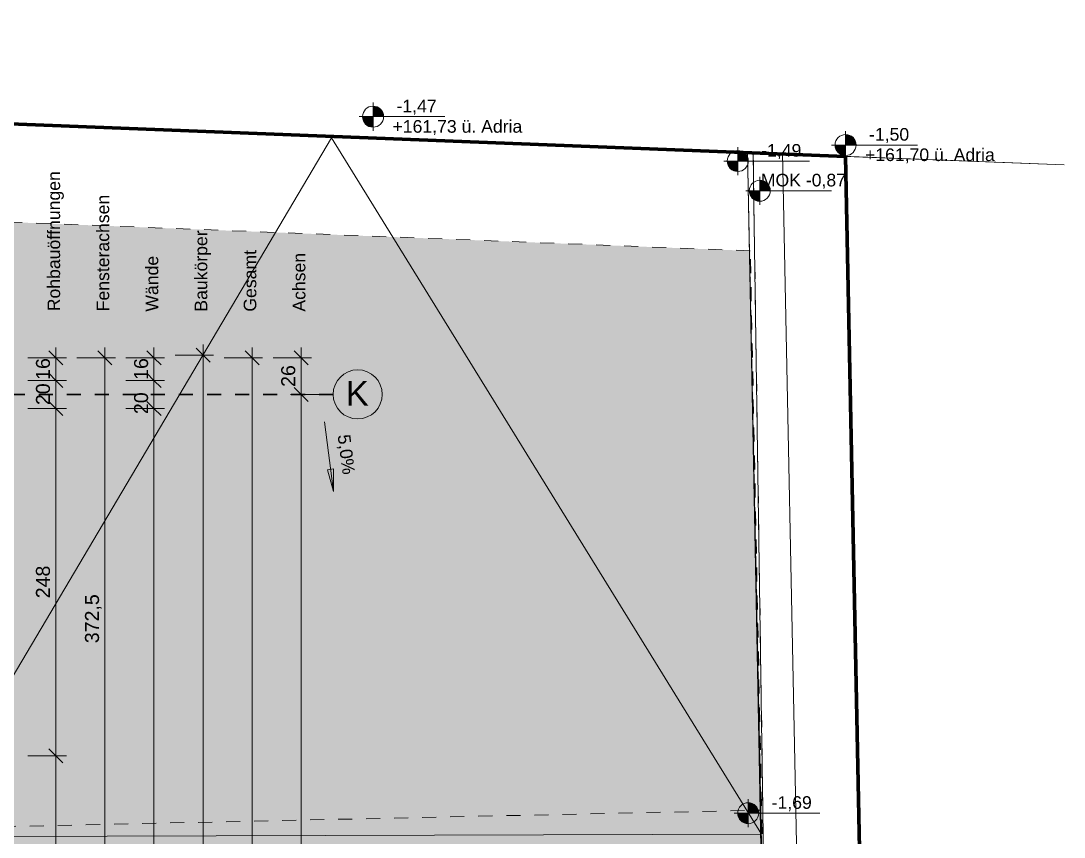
# Model space of a CAD drawing. Header units: metres. Extents: x -2.6 to 53.4, y 58.8 to 100.4.
# Drawn here: x 45.93 to 53.38, y 84.4 to 90.22 of the extents above; entities that cross this region are included whole.
import ezdxf

# ---------------------------------------------------------------- set-up
doc = ezdxf.new("R2010")
doc.units = ezdxf.units.M
for name, pattern in [('Strich Punkt Mittel', [0.015875, 0.00635, -0.004763, 0, -0.004763]), ('Verdeckt', [0.003, 0.002, -0.001]), ('Verdeckt Unten', [0.005, 0.003, -0.002])]:
    doc.linetypes.add(name, pattern=pattern)
for name, color, linetype, lineweight in [('A-DETL-GENF_', 92, 'Continuous', 13), ('A-DETL-MBND', 5, 'Continuous', 5), ('A_2D', 7, 'Continuous', 13), ('A_Bemassung-50_', 4, 'Continuous', 9), ('A_Bemassung_', 4, 'Continuous', 9), ('A_Beschriftung_', 7, 'Continuous', 9), ('A_Decken', 8, 'Continuous', 13), ('A_Grundstuecksgrenze', 5, 'Continuous', 70), ('A_Raeume', 7, 'Continuous', 13), ('A_Raeume_', 7, 'Continuous', 5), ('A_Raster_', 1, 'Continuous', 9), ('A_Waende', 7, 'Continuous', 13), ('G-ANNO-DIMS_', 111, 'Continuous', 9), ('Geländevolumenkörper', 7, 'Continuous', 5)]:
    doc.layers.add(name, color=color, linetype=linetype, lineweight=lineweight)
doc.styles.add('Arial_1', font='arial.ttf', dxfattribs={"height": 0.175})
doc.styles.add('Arial_2', font='arial.ttf', dxfattribs={"height": 0.09})
doc.styles.add('Arial_5', font='arial.ttf', dxfattribs={"height": 0.1})
doc.styles.add('Arial_9', font='arial.ttf', dxfattribs={"height": 0.0018})
doc.dimstyles.new('WGA-Bemaßung', dxfattribs={"dimscale": 0.3048, "dimtxt": 0.102026, "dimasz": 0.328084, "dimexe": 0.246063, "dimexo": 0.0625, "dimgap": 0.04101, "dimtad": 1, "dimdec": 1, "dimlfac": 100, "dimrnd": 0.5, "dimdsep": 46, "dimtxsty": 'Arial_5', "dimblk1": 'OBLIQUE', "dimblk2": 'OBLIQUE', "dimsah": 1, "dimcen": 0.09, "dimdle": 0.246063, "dimazin": 2, "dimtfac": 1, "dimtdec": 4, "dimtix": 1, "dimtmove": 0, "dimatfit": 3, "dimfxl": 0.656168, "dimfxlon": 1, "dimtvp": 1, "dimtolj": 1, "dimtzin": 0, "dimarcsym": 2})
doc.dimstyles.new('WGA-Bemaßung_1', dxfattribs={"dimscale": 0.3048, "dimtxt": 0.102026, "dimasz": 0.328084, "dimexe": 0.246063, "dimexo": 0.0625, "dimgap": 0.04101, "dimtad": 1, "dimdec": 1, "dimlfac": 100, "dimrnd": 0.5, "dimdsep": 46, "dimtxsty": 'Arial_5', "dimblk1": 'OBLIQUE', "dimblk2": 'OBLIQUE', "dimsah": 1, "dimcen": 0.09, "dimdle": 0.246063, "dimazin": 2, "dimtfac": 1, "dimtdec": 4, "dimtix": 1, "dimtmove": 2, "dimatfit": 3, "dimfxl": 0.656168, "dimfxlon": 1, "dimtvp": 1, "dimtolj": 1, "dimtzin": 0, "dimarcsym": 2})
doc.dimstyles.new('WGA-Bemaßung_3', dxfattribs={"dimscale": 0.3048, "dimtxt": 0.102026, "dimasz": 0.328084, "dimexe": 0.246063, "dimexo": 0.0625, "dimgap": 0.04101, "dimtad": 1, "dimdec": 1, "dimlfac": 100, "dimrnd": 0.5, "dimdsep": 46, "dimtxsty": 'Arial_5', "dimblk1": 'OBLIQUE', "dimblk2": 'OBLIQUE', "dimsah": 1, "dimcen": 0.09, "dimdle": 0.246063, "dimazin": 2, "dimtfac": 1, "dimtdec": 4, "dimtix": 1, "dimtmove": 0, "dimatfit": 3, "dimfxl": 0.656168, "dimfxlon": 1, "dimtvp": 1, "dimtolj": 1, "dimtzin": 0, "dimarcsym": 2})

# ---------------------------------------------------------------- blocks, each defined once
blk = doc.blocks.new('HLS_Rigol - 24x10cm-9179617-263_PP_00EG_BT1')
at = {"layer": 'A-DETL-MBND'}
h = blk.add_hatch(dxfattribs=at)
h.set_pattern_fill('FP_115', color=252, style=0, pattern_type=2)
h.set_pattern_definition([(270, (0, 0.6096), (0.04, 0), [])])
h.paths.add_polyline_path([(0.001, -0.12), (6.0162, -0.12), (6.0162, 0.0426), (6.0148, 0.12), (6.0112, 0.12), (6.0122, 0.0242), (0.0004, -0.0541), (0.0009, -0.1076)])
for p, q in [((6.0112, 0.125), (6.0152, 0.125)), ((6.0112, 0.125), (6.0152, 0.125)), ((6.0112, 0.122), (6.0153, 0.122)), ((6.0112, 0.12), (6.0153, 0.12)), ((6.0162, 0.0426), (6.0162, -0.12)), ((0.001, -0.12), (6.0162, -0.12)), ((0.001, -0.122), (6.0162, -0.122)), ((0.001, -0.125), (6.0162, -0.125)), ((0.001, -0.125), (6.0162, -0.125)), ((6.0162, -0.12), (6.0162, -0.122)), ((6.0162, -0.122), (6.0162, -0.125))]:
    blk.add_line(p, q, dxfattribs=at)
blk = doc.blocks.new('Family - ___-3180367-263_PP_00EG_BT1')
at = {"layer": 'A_Grundstuecksgrenze'}
for q in [(26.926, 90.2231), (52.3881, 61.0126)]:
    blk.add_line((51.8163, 89.256), q, dxfattribs=at)
blk = doc.blocks.new('Raster - BS_Achse-112124-263_PP_00EG_BT1')
at = {"layer": 'A_Beschriftung_'}
blk.add_circle((0, 0), 0.0035, dxfattribs=at)
blk = doc.blocks.new('DIMBLOCK47-263_PP_00EG_BT1')
at = {"layer": 'A_Bemassung-50_', "lineweight": 35, "transparency": 16777216}
for p, q in [((47.5818, 87.818), (47.5318, 87.868)), ((47.5818, 87.818), (47.6318, 87.768)), ((47.5818, 70.818), (47.5318, 70.868)), ((47.5818, 70.818), (47.6318, 70.768))]:
    blk.add_line(p, q, dxfattribs=at)
at = {"layer": 'A_Bemassung-50_', "transparency": 16777216}
for p, q in [((47.5818, 70.743), (47.5818, 87.893)), ((47.5818, 87.818), (47.3818, 87.818)), ((47.5818, 87.818), (47.6568, 87.818)), ((47.5818, 70.818), (47.3818, 70.818)), ((47.5818, 70.818), (47.6568, 70.818))]:
    blk.add_line(p, q, dxfattribs=at)
at = {"layer": 'A_Bemassung-50_', "color": 0, "transparency": 16777216, "insert": (47.4395, 79.1642), "char_height": 0.1, "width": 0.369177, "attachment_point": 1, "rotation": 90, "line_spacing_factor": 0.941778, "style": 'Arial_5'}
blk.add_mtext('1700', dxfattribs=at)
blk = doc.blocks.new('_Oblique')
at = {"color": 0, "linetype": 'ByBlock', "lineweight": -2}
blk.add_line((-0.5, -0.5), (0.5, 0.5), dxfattribs=at)
blk = doc.blocks.new('DIMBLOCK79-263_PP_00EG_BT1')
at = {"layer": 'A_Bemassung-50_', "lineweight": 35, "transparency": 16777216}
for p, q in [((46.5318, 87.818), (46.4818, 87.868)), ((46.5318, 87.818), (46.5818, 87.768)), ((46.5318, 84.093), (46.4818, 84.143)), ((46.5318, 84.093), (46.5818, 84.043))]:
    blk.add_line(p, q, dxfattribs=at)
at = {"layer": 'A_Bemassung-50_', "transparency": 16777216}
for p, q in [((46.5318, 84.093), (46.5318, 87.893)), ((46.5318, 87.818), (46.3318, 87.818)), ((46.5318, 87.818), (46.6068, 87.818)), ((46.5318, 84.093), (46.3318, 84.093)), ((46.5318, 84.093), (46.6068, 84.093))]:
    blk.add_line(p, q, dxfattribs=at)
at = {"layer": 'A_Bemassung-50_', "color": 0, "transparency": 16777216, "insert": (46.3895, 85.7821), "char_height": 0.1, "width": 0.416266, "attachment_point": 1, "rotation": 90, "line_spacing_factor": 0.941778, "style": 'Arial_5'}
blk.add_mtext('372,5', dxfattribs=at)
blk = doc.blocks.new('DIMBLOCK141-263_PP_00EG_BT1')
at = {"layer": 'A_Bemassung-50_', "lineweight": 35, "transparency": 16777216}
for p, q in [((46.8818, 87.818), (46.8318, 87.868)), ((46.8818, 87.818), (46.9318, 87.768)), ((46.8818, 87.658), (46.8318, 87.708)), ((46.8818, 87.658), (46.9318, 87.608))]:
    blk.add_line(p, q, dxfattribs=at)
at = {"layer": 'A_Bemassung-50_', "transparency": 16777216}
for p, q in [((46.8818, 87.893), (46.8818, 87.658)), ((46.8818, 87.818), (46.6818, 87.818)), ((46.8818, 87.818), (46.9568, 87.818)), ((46.8818, 87.658), (46.6818, 87.658)), ((46.8818, 87.658), (46.9568, 87.658))]:
    blk.add_line(p, q, dxfattribs=at)
at = {"layer": 'A_Bemassung-50_', "color": 0, "transparency": 16777216, "insert": (46.7395, 87.6611), "char_height": 0.1, "width": 0.184588, "attachment_point": 1, "rotation": 90, "line_spacing_factor": 0.941778, "style": 'Arial_5'}
blk.add_mtext('16', dxfattribs=at)
blk = doc.blocks.new('DIMBLOCK142-263_PP_00EG_BT1')
at = {"layer": 'A_Bemassung-50_', "lineweight": 35, "transparency": 16777216}
for p, q in [((46.8818, 87.658), (46.8318, 87.708)), ((46.8818, 87.658), (46.9318, 87.608)), ((46.8818, 87.458), (46.8318, 87.508)), ((46.8818, 87.458), (46.9318, 87.408))]:
    blk.add_line(p, q, dxfattribs=at)
at = {"layer": 'A_Bemassung-50_', "transparency": 16777216}
for p, q in [((46.8818, 87.658), (46.6818, 87.658)), ((46.8818, 87.658), (46.8818, 87.458)), ((46.8818, 87.658), (46.9568, 87.658)), ((46.8818, 87.458), (46.6818, 87.458)), ((46.8818, 87.458), (46.9568, 87.458))]:
    blk.add_line(p, q, dxfattribs=at)
at = {"layer": 'A_Bemassung-50_', "color": 0, "transparency": 16777216, "insert": (46.7395, 87.4172), "char_height": 0.1, "width": 0.184588, "attachment_point": 1, "rotation": 90, "line_spacing_factor": 0.941778, "style": 'Arial_5'}
blk.add_mtext('20', dxfattribs=at)
blk = doc.blocks.new('DIMBLOCK143-263_PP_00EG_BT1')
at = {"layer": 'A_Bemassung-50_', "lineweight": 35, "transparency": 16777216}
for p, q in [((46.8818, 87.458), (46.8318, 87.508)), ((46.8818, 87.458), (46.9318, 87.408)), ((46.8818, 80.4355), (46.8318, 80.4855)), ((46.8818, 80.4355), (46.9318, 80.3855))]:
    blk.add_line(p, q, dxfattribs=at)
at = {"layer": 'A_Bemassung-50_', "transparency": 16777216}
for p, q in [((46.8818, 87.458), (46.6818, 87.458)), ((46.8818, 87.458), (46.8818, 80.4355)), ((46.8818, 87.458), (46.9568, 87.458)), ((46.8818, 80.4355), (46.6818, 80.4355)), ((46.8818, 80.4355), (46.9568, 80.4355))]:
    blk.add_line(p, q, dxfattribs=at)
at = {"layer": 'A_Bemassung-50_', "color": 0, "transparency": 16777216, "insert": (46.7395, 83.7733), "char_height": 0.1, "width": 0.416266, "attachment_point": 1, "rotation": 90, "line_spacing_factor": 0.941778, "style": 'Arial_5'}
blk.add_mtext('702,5', dxfattribs=at)
blk = doc.blocks.new('Höhenkoten - 018-7698952-263_PP_00EG_BT1')
at = {"layer": 'G-ANNO-DIMS_'}
h = blk.add_hatch(color=256, dxfattribs=at)
edge = h.paths.add_edge_path()
edge.add_line((0, 0), (0, 0.0015))
edge.add_arc((0, 0), 0.0015, 0, 90, ccw=False)
edge.add_line((0.0015, 0), (0, 0))
h = blk.add_hatch(color=256, dxfattribs=at)
edge = h.paths.add_edge_path()
edge.add_line((0, 0), (0, -0.0015))
edge.add_arc((0, 0), 0.0015, 180, 270, ccw=False)
edge.add_line((-0.0015, 0), (0, 0))
for p, q in [((0, 0), (0, 0.002)), ((-0.002, 0), (0.01024, 0)), ((0, 0), (0, -0.002))]:
    blk.add_line(p, q, dxfattribs=at)
blk.add_circle((0, 0), 0.0015, dxfattribs=at)
blk = doc.blocks.new('Höhenkoten - 018-55641-263_PP_00EG_BT1')
at = {"layer": 'G-ANNO-DIMS_'}
h = blk.add_hatch(color=256, dxfattribs=at)
edge = h.paths.add_edge_path()
edge.add_line((0, 0), (0, 0.0015))
edge.add_arc((0, 0), 0.0015, 0, 90, ccw=False)
edge.add_line((0.0015, 0), (0, 0))
h = blk.add_hatch(color=256, dxfattribs=at)
edge = h.paths.add_edge_path()
edge.add_line((0, 0), (0, -0.0015))
edge.add_arc((0, 0), 0.0015, 180, 270, ccw=False)
edge.add_line((-0.0015, 0), (0, 0))
for p, q in [((0, 0), (0, 0.002)), ((-0.002, 0), (0.01024, 0)), ((0, 0), (0, -0.002))]:
    blk.add_line(p, q, dxfattribs=at)
blk.add_circle((0, 0), 0.0015, dxfattribs=at)
blk = doc.blocks.new('DIMBLOCK322-263_PP_00EG_BT1')
at = {"layer": 'A_Bemassung-50_', "lineweight": 35, "transparency": 16777216}
for p, q in [((46.1818, 87.818), (46.1318, 87.868)), ((46.1818, 87.818), (46.2318, 87.768)), ((46.1818, 87.658), (46.1318, 87.708)), ((46.1818, 87.658), (46.2318, 87.608))]:
    blk.add_line(p, q, dxfattribs=at)
at = {"layer": 'A_Bemassung-50_', "transparency": 16777216}
for p, q in [((46.1818, 87.893), (46.1818, 87.658)), ((46.1818, 87.818), (45.9818, 87.818)), ((46.1818, 87.818), (46.2568, 87.818)), ((46.1818, 87.658), (45.9818, 87.658)), ((46.1818, 87.658), (46.2568, 87.658))]:
    blk.add_line(p, q, dxfattribs=at)
at = {"layer": 'A_Bemassung-50_', "color": 0, "transparency": 16777216, "insert": (46.0395, 87.6611), "char_height": 0.1, "width": 0.184588, "attachment_point": 1, "rotation": 90, "line_spacing_factor": 0.941778, "style": 'Arial_5'}
blk.add_mtext('16', dxfattribs=at)
blk = doc.blocks.new('DIMBLOCK323-263_PP_00EG_BT1')
at = {"layer": 'A_Bemassung-50_', "lineweight": 35, "transparency": 16777216}
for p, q in [((46.1818, 87.658), (46.1318, 87.708)), ((46.1818, 87.658), (46.2318, 87.608)), ((46.1818, 87.458), (46.1318, 87.508)), ((46.1818, 87.458), (46.2318, 87.408))]:
    blk.add_line(p, q, dxfattribs=at)
at = {"layer": 'A_Bemassung-50_', "transparency": 16777216}
for p, q in [((46.1818, 87.658), (45.9818, 87.658)), ((46.1818, 87.658), (46.1818, 87.458)), ((46.1818, 87.658), (46.2568, 87.658)), ((46.1818, 87.458), (45.9818, 87.458)), ((46.1818, 87.458), (46.2568, 87.458))]:
    blk.add_line(p, q, dxfattribs=at)
at = {"layer": 'A_Bemassung-50_', "color": 0, "transparency": 16777216, "insert": (46.0395, 87.4811), "char_height": 0.1, "width": 0.184588, "attachment_point": 1, "rotation": 90, "line_spacing_factor": 0.941778, "style": 'Arial_5'}
blk.add_mtext('20', dxfattribs=at)
blk = doc.blocks.new('DIMBLOCK324-263_PP_00EG_BT1')
at = {"layer": 'A_Bemassung-50_', "lineweight": 35, "transparency": 16777216}
for p, q in [((46.1818, 87.458), (46.1318, 87.508)), ((46.1818, 87.458), (46.2318, 87.408)), ((46.1818, 84.978), (46.1318, 85.028)), ((46.1818, 84.978), (46.2318, 84.928))]:
    blk.add_line(p, q, dxfattribs=at)
at = {"layer": 'A_Bemassung-50_', "transparency": 16777216}
for p, q in [((46.1818, 87.458), (45.9818, 87.458)), ((46.1818, 87.458), (46.1818, 84.978)), ((46.1818, 87.458), (46.2568, 87.458)), ((46.1818, 84.978), (45.9818, 84.978)), ((46.1818, 84.978), (46.2568, 84.978))]:
    blk.add_line(p, q, dxfattribs=at)
at = {"layer": 'A_Bemassung-50_', "color": 0, "transparency": 16777216, "insert": (46.0395, 86.1026), "char_height": 0.1, "width": 0.276883, "attachment_point": 1, "rotation": 90, "line_spacing_factor": 0.941778, "style": 'Arial_5'}
blk.add_mtext('248', dxfattribs=at)
blk = doc.blocks.new('DIMBLOCK325-263_PP_00EG_BT1')
at = {"layer": 'A_Bemassung-50_', "lineweight": 35, "transparency": 16777216}
for p, q in [((46.1818, 84.978), (46.1318, 85.028)), ((46.1818, 84.978), (46.2318, 84.928)), ((46.1818, 83.208), (46.1318, 83.258)), ((46.1818, 83.208), (46.2318, 83.158))]:
    blk.add_line(p, q, dxfattribs=at)
at = {"layer": 'A_Bemassung-50_', "transparency": 16777216}
for p, q in [((46.1818, 84.978), (45.9818, 84.978)), ((46.1818, 84.978), (46.1818, 83.208)), ((46.1818, 84.978), (46.2568, 84.978)), ((46.1818, 83.208), (45.9818, 83.208)), ((46.1818, 83.208), (46.2568, 83.208))]:
    blk.add_line(p, q, dxfattribs=at)
at = {"layer": 'A_Bemassung-50_', "color": 0, "transparency": 16777216, "insert": (46.0395, 83.9776), "char_height": 0.1, "width": 0.276883, "attachment_point": 1, "rotation": 90, "line_spacing_factor": 0.941778, "style": 'Arial_5'}
blk.add_mtext('177', dxfattribs=at)
blk = doc.blocks.new('BS_Maßkette_AT_PP - unten oder rechts-9573063-263_PP_00EG_BT1')
at = {"layer": 'A_Beschriftung_', "char_height": 0.0018, "attachment_point": 1, "style": 'Arial_9'}
for s, insert, width in [('Rohbauöffnungen', (-0.00017, 0.00021), 0.0238101), ('Fensterachsen', (-0.00018, -0.00679), 0.019481), ('Wände', (-0.00023, -0.01379), 0.0096203), ('Baukörper', (-0.00023, -0.02079), 0.0137089), ('Gesamt', (-0.00023, -0.02779), 0.0102616), ('Achsen', (-0.00023, -0.03479), 0.0099409)]:
    blk.add_mtext(s, dxfattribs=dict(at, insert=insert, width=width))
blk = doc.blocks.new('DIMBLOCK626-263_PP_00EG_BT1')
at = {"layer": 'A_Bemassung-50_', "lineweight": 35, "transparency": 16777216}
for p, q in [((47.9318, 87.818), (47.8818, 87.868)), ((47.9318, 87.818), (47.9818, 87.768)), ((47.9318, 87.558), (47.8818, 87.608)), ((47.9318, 87.558), (47.9818, 87.508))]:
    blk.add_line(p, q, dxfattribs=at)
at = {"layer": 'A_Bemassung-50_', "transparency": 16777216}
for p, q in [((47.9318, 87.893), (47.9318, 87.558)), ((47.9318, 87.818), (47.7318, 87.818)), ((47.9318, 87.818), (48.0068, 87.818)), ((47.9318, 87.558), (47.8568, 87.558)), ((47.9318, 87.558), (48.1318, 87.558))]:
    blk.add_line(p, q, dxfattribs=at)
at = {"layer": 'A_Bemassung-50_', "color": 0, "transparency": 16777216, "insert": (47.7895, 87.6111), "char_height": 0.1, "width": 0.184588, "attachment_point": 1, "rotation": 90, "line_spacing_factor": 0.941778, "style": 'Arial_5'}
blk.add_mtext('26', dxfattribs=at)
blk = doc.blocks.new('DIMBLOCK627-263_PP_00EG_BT1')
at = {"layer": 'A_Bemassung-50_', "transparency": 16777216}
for p, q in [((47.9318, 87.558), (47.8568, 87.558)), ((47.9318, 87.558), (47.9318, 80.2455)), ((47.9318, 87.558), (48.1318, 87.558)), ((47.9318, 80.2455), (47.8568, 80.2455)), ((47.9318, 80.2455), (48.1318, 80.2455))]:
    blk.add_line(p, q, dxfattribs=at)
at = {"layer": 'A_Bemassung-50_', "lineweight": 35, "transparency": 16777216}
for p, q in [((47.9318, 87.558), (47.8818, 87.608)), ((47.9318, 87.558), (47.9818, 87.508)), ((47.9318, 80.2455), (47.8818, 80.2955)), ((47.9318, 80.2455), (47.9818, 80.1955))]:
    blk.add_line(p, q, dxfattribs=at)
at = {"layer": 'A_Bemassung-50_', "color": 0, "transparency": 16777216, "insert": (47.7895, 83.7283), "char_height": 0.1, "width": 0.416266, "attachment_point": 1, "rotation": 90, "line_spacing_factor": 0.941778, "style": 'Arial_5'}
blk.add_mtext('731,5', dxfattribs=at)
blk = doc.blocks.new('DIMBLOCK652-263_PP_00EG_BT1')
at = {"layer": 'A_Bemassung-50_', "transparency": 16777216}
for p, q in [((47.2318, 87.913), (47.2318, 70.723)), ((47.2318, 87.838), (47.0318, 87.838)), ((47.2318, 87.838), (47.3068, 87.838)), ((47.2318, 70.798), (47.0318, 70.798)), ((47.2318, 70.798), (47.3068, 70.798))]:
    blk.add_line(p, q, dxfattribs=at)
at = {"layer": 'A_Bemassung-50_', "lineweight": 35, "transparency": 16777216}
for p, q in [((47.2318, 87.838), (47.1818, 87.888)), ((47.2318, 87.838), (47.2818, 87.788)), ((47.2318, 70.798), (47.1818, 70.848)), ((47.2318, 70.798), (47.2818, 70.748))]:
    blk.add_line(p, q, dxfattribs=at)
at = {"layer": 'A_Bemassung-50_', "color": 0, "transparency": 16777216, "insert": (47.0895, 79.1642), "char_height": 0.1, "width": 0.369177, "attachment_point": 1, "rotation": 90, "line_spacing_factor": 0.941778, "style": 'Arial_5'}
blk.add_mtext('1704', dxfattribs=at)

msp = doc.modelspace()

# ---------------------------------------------------------------- hatches: boundary and pattern name
at = {"layer": 'A-DETL-GENF_'}
h = msp.add_hatch(color=7, dxfattribs=at)
h.paths.add_polyline_path([(42.5027, 73.0465), (42.7068, 73.1069), (42.9071, 73.179), (43.1029, 73.2625), (43.2937, 73.3571), (43.4786, 73.4625), (43.6572, 73.5784), (43.8288, 73.7044), (43.9929, 73.84), (44.1489, 73.9848), (44.2964, 74.1384), (44.4381, 74.3047), (44.5636, 74.4697), (44.6872, 74.6544), (44.7942, 74.8358), (44.8904, 75.0223), (44.9768, 75.2165), (45.0509, 75.4121), (44.9473, 81.4949), (51.2774, 81.6231), (51.1365, 88.5819), (42.5027, 88.9169), (42.5027, 84.903), (42.5057, 84.903), (42.5057, 83.283), (42.5027, 83.283), (42.5027, 79.843), (42.5057, 79.843), (42.5057, 78.793), (42.5027, 78.793), (42.5027, 77.5255), (42.5057, 77.5255), (42.5057, 75.9055), (42.5027, 75.9055), (42.5027, 73.0731)])
h.paths.add_polyline_path([(42.7027, 75.9055), (42.5077, 75.9055), (42.5077, 77.5255), (42.7027, 77.5255), (42.7027, 76.9424)])
h.paths.add_polyline_path([(42.6852, 78.793), (42.5077, 78.793), (42.5077, 79.843), (42.7027, 79.843), (42.7027, 78.793), (42.6977, 78.793)])
h.paths.add_polyline_path([(42.6662, 83.283), (42.5077, 83.283), (42.5077, 84.903), (42.7027, 84.903), (42.7027, 83.283), (42.6827, 83.283)])
h.paths.add_polyline_path([(45.2026, 84.1222), (45.2014, 84.193), (47.3444, 84.2397), (51.2122, 84.3238), (51.2104, 84.4247), (51.2144, 84.4247), (51.2161, 84.3423), (51.2174, 84.1747), (45.3207, 84.1232)])
h.paths.add_polyline_path([(42.7828, 85.028), (42.7828, 85.0927), (42.7885, 85.1008), (42.7936, 85.1132), (42.7956, 85.128), (42.7936, 85.1428), (42.7879, 85.1566), (42.7828, 85.1633), (42.7828, 85.228), (42.9828, 85.228), (42.8078, 85.203), (42.7864, 85.053)])
at = {"layer": 'G-ANNO-DIMS_'}
msp.add_hatch(color=256, dxfattribs=at).paths.add_polyline_path([(48.1619, 86.8657), (48.1622, 87.0259), (48.1207, 87.0205)])

# ---------------------------------------------------------------- linework, layer by layer
at = {"layer": 'A-DETL-MBND'}
for p, q in [((51.2071, 84.6034), (51.2108, 84.6034)), ((51.214, 84.4434), (51.21, 84.4434))]:
    msp.add_line(p, q, dxfattribs=at)
at = {"layer": 'A_2D'}
for p, q in [((45.1978, 84.4025), (48.1477, 89.389)), ((51.2154, 84.4197), (48.1477, 89.389)), ((51.4372, 72.7678), (51.1155, 89.2833)), ((45.1978, 84.4025), (51.2154, 84.4197))]:
    msp.add_line(p, q, dxfattribs=at)
at = {"layer": 'A_2D', "lineweight": 18}
for p, q in [((53.3757, 89.1954), (51.8163, 89.256)), ((51.8163, 89.256), (52.3881, 61.0126))]:
    msp.add_line(p, q, dxfattribs=at)
at = {"layer": 'A_2D', "linetype": 'Verdeckt Unten'}
for p, q in [((51.1365, 88.5819), (44.2169, 88.8508)), ((51.2774, 81.6231), (51.1365, 88.5819))]:
    msp.add_line(p, q, dxfattribs=at)
at = {"layer": 'A_Decken'}
for p, q in [((51.1209, 89.2831), (51.121, 89.2774)), ((51.1717, 86.524), (51.2122, 84.3238)), ((51.2108, 84.604), (51.2071, 84.604))]:
    msp.add_line(p, q, dxfattribs=at)
at = {"layer": 'A_Decken', "linetype": 'Verdeckt Unten'}
msp.add_line((45.1969, 84.4604), (51.2073, 84.5911), dxfattribs=at)
at = {"layer": 'A_Raeume', "color": 8, "linetype": 'Verdeckt'}
msp.add_line((51.1569, 89.2817), (51.4166, 71.7389), dxfattribs=at)
at = {"layer": 'A_Raeume_', "flags": 128}
msp.add_lwpolyline([(51.3861, 73.7975), (51.1622, 88.9233), (51.1569, 89.2817), (45.1108, 89.5166), (45.5006, 66.6239)], dxfattribs=at)
at = {"layer": 'A_Raster_', "linetype": 'Strich Punkt Mittel', "lineweight": 35}
msp.add_line((48.1601, 87.558), (3.8215, 87.558), dxfattribs=at)
at = {"layer": 'A_Waende'}
for p, q in [((51.3656, 89.2824), (51.1157, 89.2773)), ((51.4668, 72.0194), (51.1157, 89.2773)), ((51.3656, 89.2824), (51.7172, 72.0028))]:
    msp.add_line(p, q, dxfattribs=at)
at = {"layer": 'G-ANNO-DIMS_'}
for p, q in [((48.0975, 87.3616), (48.1619, 86.8657)), ((48.1622, 87.0259), (48.1207, 87.0205)), ((48.1207, 87.0205), (48.1619, 86.8657)), ((48.1619, 86.8657), (48.1622, 87.0259))]:
    msp.add_line(p, q, dxfattribs=at)
at = {"layer": 'Geländevolumenkörper', "color": 250}
for p, q in [((51.2159, 89.2794), (45.7242, 89.4927)), ((53.3757, 89.1954), (51.3658, 89.2735))]:
    msp.add_line(p, q, dxfattribs=at)

# ---------------------------------------------------------------- block references
at = {"layer": 'A-DETL-MBND', "rotation": 0.5006478022962007}
msp.add_blockref('HLS_Rigol - 24x10cm-9179617-263_PP_00EG_BT1', (45.2005, 84.2472), dxfattribs=at)
at = {"layer": 'A_Beschriftung_'}
for name, p, xscale, yscale, zscale, rotation in [('BS_Maßkette_AT_PP - unten oder rechts-9573063-263_PP_00EG_BT1', (46.1325, 88.1595), 50, 50, 50, 90.0000000000001), ('Raster - BS_Achse-112124-263_PP_00EG_BT1', (48.3351, 87.558), 49.99999999999998, 49.99999999999998, 49.99999999999998, 90)]:
    msp.add_blockref(name, p, dxfattribs=dict(at, xscale=xscale, yscale=yscale, zscale=zscale, rotation=rotation))
at = {"layer": 'A_Grundstuecksgrenze'}
msp.add_blockref('Family - ___-3180367-263_PP_00EG_BT1', (0, 0), dxfattribs=at)
at = {"layer": 'G-ANNO-DIMS_', "xscale": 49.99999999999998, "yscale": 49.99999999999998, "zscale": 49.99999999999998}
for name, p in [('Höhenkoten - 018-7698952-263_PP_00EG_BT1', (48.445, 89.5395)), ('Höhenkoten - 018-55641-263_PP_00EG_BT1', (48.445, 89.5395)), ('Höhenkoten - 018-7698952-263_PP_00EG_BT1', (51.8163, 89.3371)), ('Höhenkoten - 018-55641-263_PP_00EG_BT1', (51.8163, 89.3371)), ('Höhenkoten - 018-55641-263_PP_00EG_BT1', (51.047, 89.2229)), ('Höhenkoten - 018-55641-263_PP_00EG_BT1', (51.204, 89.0107)), ('Höhenkoten - 018-55641-263_PP_00EG_BT1', (51.1215, 84.5693))]:
    msp.add_blockref(name, p, dxfattribs=at)

# ---------------------------------------------------------------- texts
at = {"layer": 'A_Beschriftung_', "insert": (48.2505, 87.6527), "char_height": 0.175, "width": 0.200422, "attachment_point": 1, "style": 'Arial_1'}
msp.add_mtext('K', dxfattribs=at)
at = {"layer": 'G-ANNO-DIMS_', "char_height": 0.09, "attachment_point": 1, "line_spacing_factor": 0.941778, "style": 'Arial_2'}
for s, insert, width in [('-1,47', (48.6122, 89.6605), 0.342666), ('+161,73 ü. Adria', (48.5836, 89.515), 1.107329), ('-1,50', (51.9835, 89.4582), 0.342666), ('-1,49', (51.2142, 89.344), 0.342666), ('+161,70 ü. Adria', (51.9549, 89.3127), 1.107329), ('MOK -0,87', (51.2115, 89.1318), 0.726099), ('-1,69', (51.2887, 84.6904), 0.342666)]:
    msp.add_mtext(s, dxfattribs=dict(at, insert=insert, width=width))
at = {"layer": 'G-ANNO-DIMS_', "insert": (48.281, 87.2773), "char_height": 0.09, "width": 0.342666, "attachment_point": 1, "rotation": 277.3942, "line_spacing_factor": 0.941778, "style": 'Arial_2'}
msp.add_mtext('5,0%', dxfattribs=at)

# ---------------------------------------------------------------- dimensions: what is measured, and where the dimension line sits
at = {"layer": 'A_Bemassung_'}
for base, p1, p2, dimstyle, override, picture, middle in [((47.2318, 70.798), (47.0318, 87.838), (47.0318, 70.798), 'WGA-Bemaßung_3', {"dimpost": '<>', "dimfxl": 17.04}, 'DIMBLOCK652-263_PP_00EG_BT1', (47.1683, 79.318)), ((46.1818, 87.658), (45.9818, 87.818), (45.9818, 87.658), 'WGA-Bemaßung', {"dimpost": '<>', "dimfxl": 0.16}, 'DIMBLOCK322-263_PP_00EG_BT1', (46.1183, 87.738)), ((46.5318, 87.818), (46.3318, 84.093), (46.3318, 87.818), 'WGA-Bemaßung', {"dimpost": '<>', "dimfxl": 3.725}, 'DIMBLOCK79-263_PP_00EG_BT1', (46.4682, 85.9555)), ((46.8818, 87.658), (46.6818, 87.818), (46.6818, 87.658), 'WGA-Bemaßung', {"dimpost": '<>', "dimfxl": 0.16}, 'DIMBLOCK141-263_PP_00EG_BT1', (46.8183, 87.738)), ((47.5818, 87.818), (47.3818, 70.818), (47.3818, 87.818), 'WGA-Bemaßung', {"dimpost": '<>', "dimfxl": 17}, 'DIMBLOCK47-263_PP_00EG_BT1', (47.5183, 79.318)), ((47.9318, 87.558), (47.7318, 87.818), (48.1318, 87.558), 'WGA-Bemaßung_3', {"dimpost": '<>', "dimfxl": 0.477074}, 'DIMBLOCK626-263_PP_00EG_BT1', (47.8683, 87.688)), ((46.1818, 87.458), (45.9818, 87.658), (45.9818, 87.458), 'WGA-Bemaßung', {"dimpost": '<>', "dimfxl": 0.2}, 'DIMBLOCK323-263_PP_00EG_BT1', (46.1183, 87.558)), ((47.9318201947, 80.2454984321), (48.1318201947, 87.5579984321), (48.1318201947, 80.2454984321), 'WGA-Bemaßung_3', {"dimpost": '<>', "dimfxl": 7.3125}, 'DIMBLOCK627-263_PP_00EG_BT1', (47.8682287892, 83.9017484321)), ((46.1818, 84.978), (45.9818, 87.458), (45.9818, 84.978), 'WGA-Bemaßung', {"dimpost": '<>', "dimfxl": 2.48}, 'DIMBLOCK324-263_PP_00EG_BT1', (46.1183, 86.218)), ((46.8818201947, 80.4354984321), (46.6818201947, 87.4579984321), (46.6818201947, 80.4354984321), 'WGA-Bemaßung', {"dimpost": '<>', "dimfxl": 7.0225}, 'DIMBLOCK143-263_PP_00EG_BT1', (46.8182628956, 83.9467484321)), ((46.1818, 83.208), (45.9818, 84.978), (45.9818, 83.208), 'WGA-Bemaßung', {"dimpost": '<>', "dimfxl": 1.77}, 'DIMBLOCK325-263_PP_00EG_BT1', (46.1191, 84.093))]:
    dim = msp.add_linear_dim(base=base, p1=p1, p2=p2, angle=90, dimstyle=dimstyle, override=override, dxfattribs=at)
    dim.commit()
    dim.dimension.update_dxf_attribs({"geometry": picture, "text_midpoint": middle})
dim = msp.add_linear_dim(base=(46.8818, 87.458), p1=(46.6818, 87.658), p2=(46.6818, 87.458), angle=90, dimstyle='WGA-Bemaßung_1', override={"dimpost": '<>', "dimfxl": 0.2}, dxfattribs=at)
dim.commit()
dim.dimension.update_dxf_attribs({"geometry": 'DIMBLOCK142-263_PP_00EG_BT1', "text_midpoint": (46.8062, 87.5095), "dimtype": 160, "text_rotation": 90})

doc.saveas('drawing.dxf')
